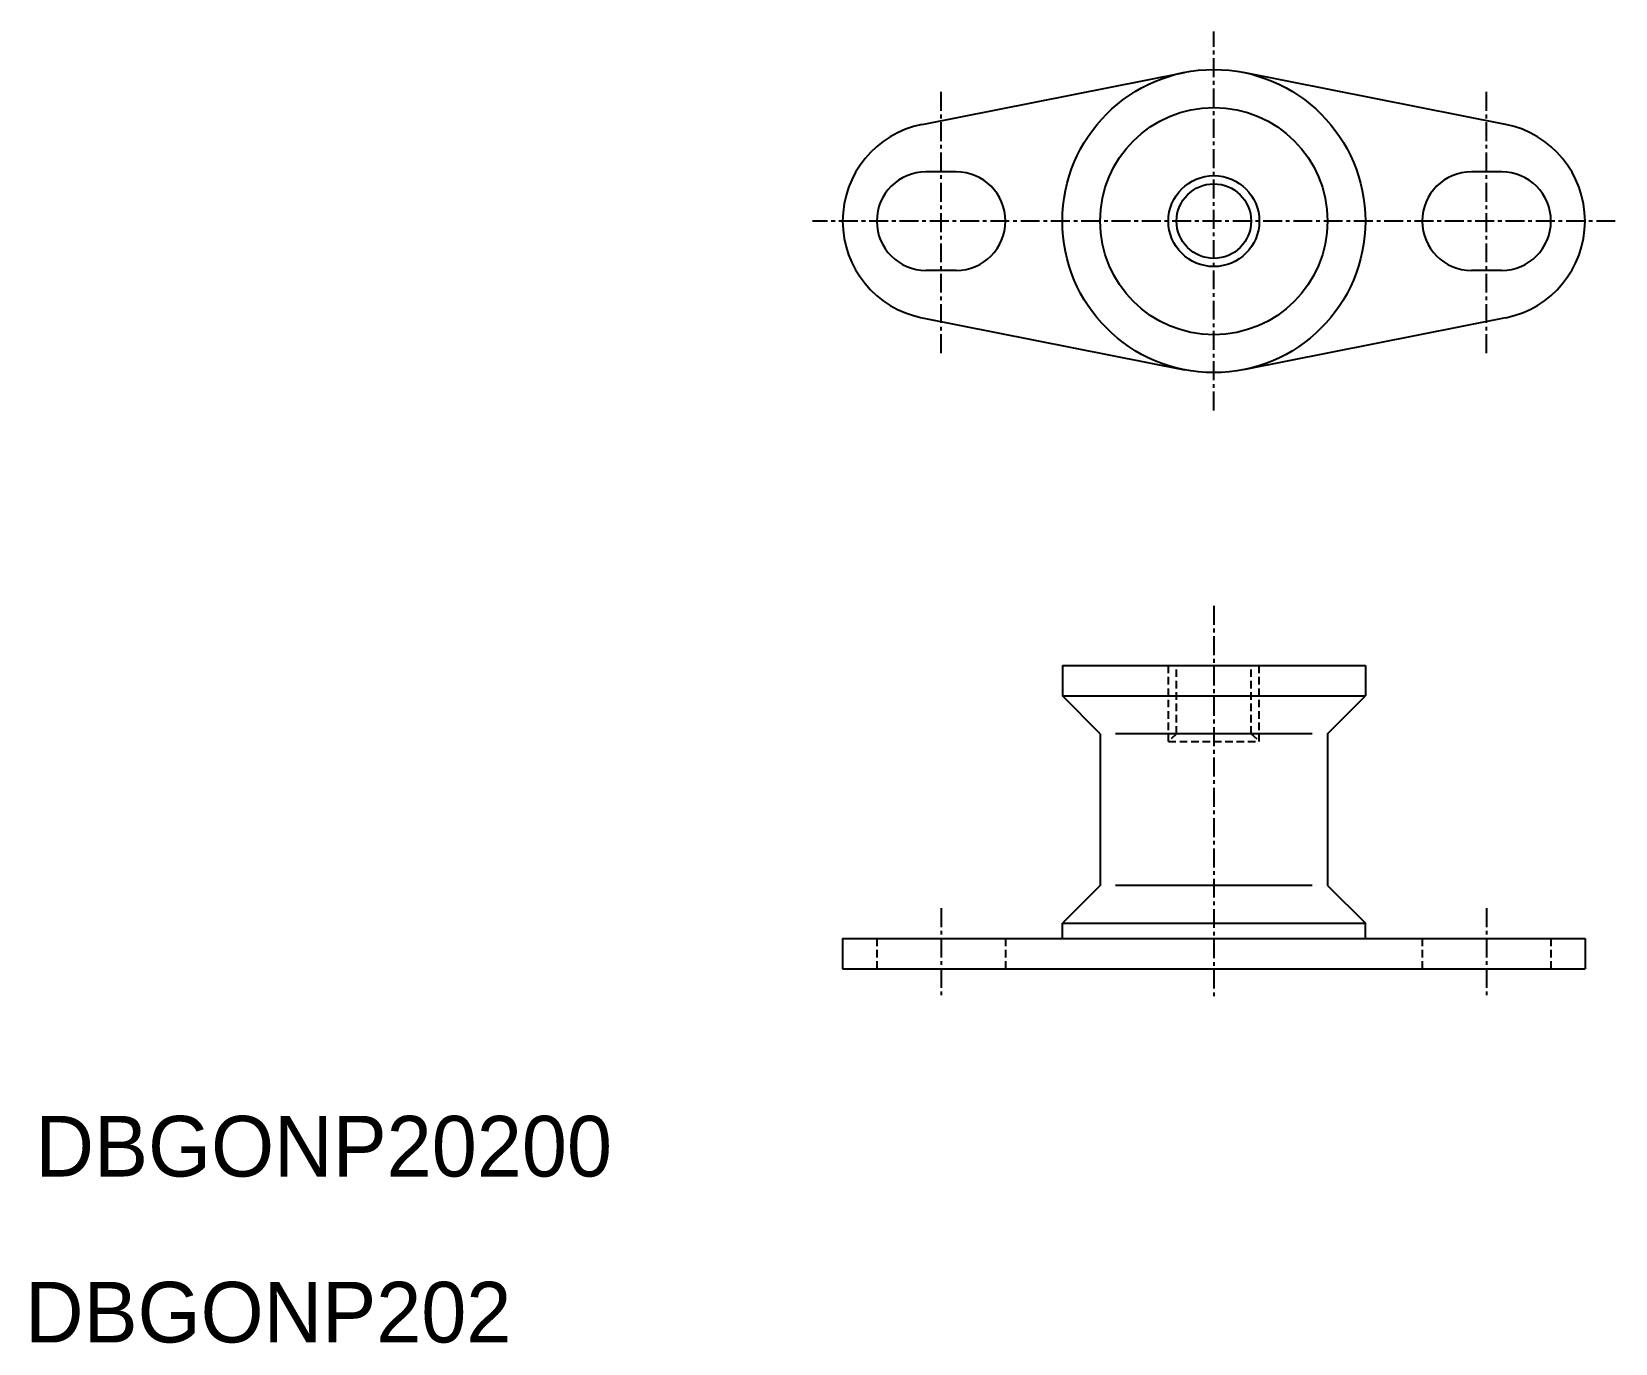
# Model space of a CAD drawing. Extents: x 13 to 117, y 16 to 102.
import ezdxf

# ---------------------------------------------------------------- set-up
doc = ezdxf.new("R2010")
doc.units = 0
doc.linetypes.add('CENTER', pattern=[2, 1.25, -0.25, 0.25, -0.25])
doc.linetypes.add('DASHED', pattern=[0.75, 0.5, -0.25])
doc.layers.get('0').update_dxf_attribs({"linetype": 'CONTINUOUS'})
doc.layers.add('CENTER', color=1, linetype='CENTER')

# ---------------------------------------------------------------- blocks, each defined once
blk = doc.blocks.new('A$C77B54946')
at = {"color": 7, "linetype": 'CONTINUOUS'}
for p, q in [((-3.25, -1), (-3.25, 1)), ((3.25, -1), (3.25, 1))]:
    blk.add_line(p, q, dxfattribs=at)
for centre, start, end in [((0, 1), 0, 180), ((0, -1), 180, 0)]:
    blk.add_arc(centre, 3.25, start, end, dxfattribs=at)

msp = doc.modelspace()

# ---------------------------------------------------------------- linework, layer by layer
at = {"color": 7, "linetype": 'CONTINUOUS'}
for p, q in [((71.35, 96.34), (88.67, 99.78)), ((109.87, 96.34), (92.56, 99.78)), ((109.61, 89.97), (109.61, 89.97)), ((109.61, 89.97), (109.61, 89.97)), ((109.61, 89.97), (109.61, 89.97)), ((71.35, 83.59), (88.67, 80.16)), ((109.87, 83.59), (92.56, 80.16)), ((80.61, 60.64), (100.61, 60.64)), ((80.61, 60.64), (100.61, 60.64)), ((80.61, 60.64), (80.61, 58.64)), ((100.61, 60.64), (100.61, 58.64)), ((80.61, 58.64), (100.61, 58.64)), ((83.11, 56.14), (80.61, 58.64)), ((98.11, 56.14), (100.61, 58.64)), ((83.11, 56.14), (83.11, 46.14)), ((97.11, 56.14), (84.11, 56.14)), ((98.11, 56.14), (98.11, 46.14)), ((83.11, 46.14), (80.61, 43.64)), ((97.11, 46.14), (84.11, 46.14)), ((98.11, 46.14), (100.61, 43.64)), ((80.61, 43.64), (100.61, 43.64)), ((80.61, 42.64), (80.61, 43.64)), ((100.61, 42.64), (100.61, 43.64)), ((66.11, 42.64), (115.11, 42.64)), ((66.11, 42.64), (66.11, 40.64)), ((115.11, 42.64), (115.11, 40.64)), ((66.11, 40.64), (115.11, 40.64))]:
    msp.add_line(p, q, dxfattribs=at)
at = {"color": 3, "linetype": 'DASHED'}
for p, q in [((87.61, 55.64), (87.61, 60.64)), ((88.15, 56.14), (88.15, 60.64)), ((93.07, 56.14), (93.07, 60.64)), ((93.61, 55.64), (93.61, 60.64)), ((88.15, 56.14), (87.61, 55.64)), ((87.61, 55.64), (93.61, 55.64)), ((90.61, 55.64), (90.61, 55.64)), ((93.07, 56.14), (93.61, 55.64)), ((68.36, 42.64), (68.36, 40.64)), ((76.86, 42.64), (76.86, 40.64)), ((104.36, 42.64), (104.36, 40.64)), ((112.86, 42.64), (112.86, 40.64))]:
    msp.add_line(p, q, dxfattribs=at)
at = {"color": 7, "linetype": 'CONTINUOUS'}
for radius in [10, 7.5, 2.46]:
    msp.add_circle((90.61, 89.97), radius, dxfattribs=at)
at = {"color": 3, "linetype": 'CONTINUOUS'}
msp.add_circle((90.61, 89.97), 3, dxfattribs=at)
at = {"color": 7, "linetype": 'CONTINUOUS'}
for centre, start, end in [((72.61, 89.97), 101.2123, 258.7877), ((108.61, 89.97), 281.2123, 78.7877)]:
    msp.add_arc(centre, 6.5, start, end, dxfattribs=at)
at = {"layer": 'CENTER', "color": 1, "linetype": 'CENTER'}
for p, q in [((90.61, 77.47), (90.61, 102.47)), ((72.61, 81.25), (72.61, 98.69)), ((108.61, 81.25), (108.61, 98.69)), ((117.11, 89.97), (64.11, 89.97)), ((90.61, 64.58), (90.61, 38.64)), ((72.61, 44.64), (72.61, 38.64)), ((108.61, 44.64), (108.61, 38.64))]:
    msp.add_line(p, q, dxfattribs=at)

# ---------------------------------------------------------------- block references
at = {"color": 7, "linetype": 'CONTINUOUS', "rotation": 90}
for p in [(72.61, 89.97), (108.61, 89.97)]:
    msp.add_blockref('A$C77B54946', p, dxfattribs=at)

# ---------------------------------------------------------------- texts
at = {"color": 7, "linetype": 'CONTINUOUS'}
for s, p in [('DBGONP20200', (12.83, 26.93)), ('DBGONP202', (12.14, 15.98))]:
    msp.add_text(s, height=4, dxfattribs=at).set_placement(p)

doc.saveas('drawing.dxf')
